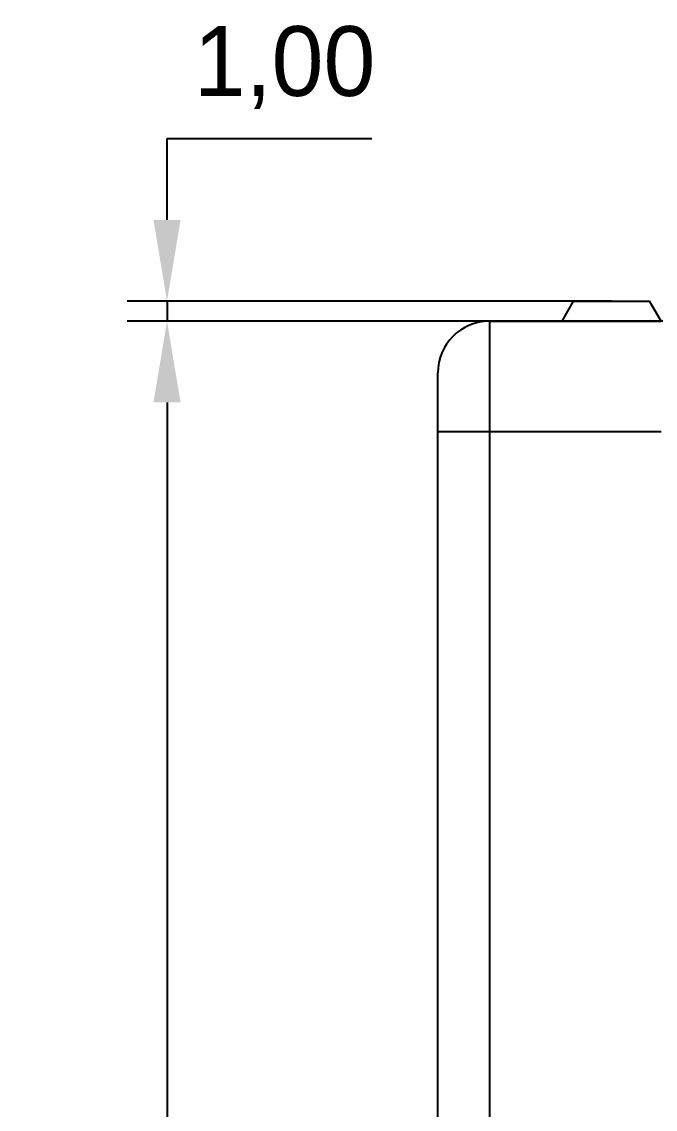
# Model space of a CAD drawing. Header units: millimetres. Extents: x 392 to 586, y 927 to 1144.
# Drawn here: x 391.6 to 423.4, y 1089.9 to 1144.4 of the extents above; entities that cross this region are included whole.
import ezdxf

# ---------------------------------------------------------------- set-up
doc = ezdxf.new("R2010")
doc.units = ezdxf.units.MM
doc.header["$PDSIZE"] = -1
doc.dimstyles.new('ISO-25', dxfattribs={"dimtxt": 2.5, "dimasz": 2.5, "dimexe": 1.25, "dimexo": 0.625, "dimtad": 1, "dimtxsty": 'Standard', "dimcen": 2.5, "dimadec": 0, "dimazin": 0, "dimtfac": 1, "dimtmove": 0, "dimatfit": 3, "dimfxl": 1, "dimarcsym": 0})

# ---------------------------------------------------------------- blocks, each defined once
blk = doc.blocks.new('*D2')
at = {"color": 0, "lineweight": -2}
for p, q in [((468.907, 1129.394), (396.89, 1129.394)), ((398.89, 1125.314), (398.89, 1061.222)), ((398.89, 989.999), (398.89, 1054.091)), ((468.907, 985.919), (396.89, 985.919))]:
    blk.add_line(p, q, dxfattribs=at)
at = {"color": 0}
for points in [[(399.57, 1125.314), (398.21, 1125.314), (398.89, 1129.394)], [(398.21, 989.999), (399.57, 989.999), (398.89, 985.919)]]:
    blk.add_solid(points, dxfattribs=at)
at = {"layer": 'Defpoints', "color": 0}
for p in [(468.907, 1129.394), (398.89, 985.919), (468.907, 985.919)]:
    blk.add_point(p, dxfattribs=at)
at = {"color": 0, "insert": (398.89, 1057.657), "char_height": 3.5, "attachment_point": 5}
blk.add_mtext('143,47', dxfattribs=at)
blk = doc.blocks.new('*D3')
at = {"color": 0, "lineweight": -2}
for p, q in [((398.89, 1134.474), (398.89, 1138.554)), ((398.89, 1138.554), (409.164, 1138.554)), ((421.184, 1130.394), (396.89, 1130.394)), ((398.89, 1130.394), (398.89, 1129.394)), ((421.184, 1129.394), (396.89, 1129.394)), ((398.89, 1125.314), (398.89, 1121.234))]:
    blk.add_line(p, q, dxfattribs=at)
at = {"color": 0}
for points in [[(398.21, 1134.474), (399.57, 1134.474), (398.89, 1130.394)], [(399.57, 1125.314), (398.21, 1125.314), (398.89, 1129.394)]]:
    blk.add_solid(points, dxfattribs=at)
at = {"layer": 'Defpoints', "color": 0}
for p in [(421.184, 1130.394), (398.89, 1129.394), (421.184, 1129.394)]:
    blk.add_point(p, dxfattribs=at)
at = {"color": 0, "insert": (404.789, 1142.12), "char_height": 3.5, "attachment_point": 5}
blk.add_mtext('1,00', dxfattribs=at)

msp = doc.modelspace()

# ---------------------------------------------------------------- linework, layer by layer
at = {"color": 7, "linetype": 'Continuous', "lineweight": 25}
for p, q in [((419.271, 1130.394), (418.694, 1129.394)), ((419.271, 1130.394), (423.097, 1130.394)), ((423.674, 1129.394), (423.097, 1130.394)), ((415.074, 1129.394), (415.074, 1123.855)), ((415.074, 1129.394), (423.674, 1129.394)), ((412.474, 1123.856), (412.474, 1126.794)), ((412.474, 999.957), (412.474, 1123.856)), ((415.074, 1123.855), (423.674, 1123.855)), ((415.074, 1123.855), (415.074, 999.957))]:
    msp.add_line(p, q, dxfattribs=at)
at = {"color": 7, "linetype": 'Continuous', "lineweight": 25, "flags": 128}
msp.add_lwpolyline([(412.474, 1123.856), (412.524, 1123.856), (412.672, 1123.856), (412.912, 1123.855), (413.236, 1123.855), (413.63, 1123.855), (414.079, 1123.855), (414.567, 1123.855), (415.074, 1123.855)], dxfattribs=at)
at = {"color": 7, "linetype": 'Continuous', "lineweight": 25}
msp.add_arc((415.074, 1126.794), 2.6, 90, 180, dxfattribs=at)

# ---------------------------------------------------------------- dimensions: what is measured, and where the dimension line sits
dim = msp.add_linear_dim(base=(398.89, 1129.394), p1=(421.184, 1130.394), p2=(421.184, 1129.394), angle=90, dimstyle='ISO-25', override={"dimtxt": 3.5, "dimasz": 4.08, "dimexe": 2, "dimexo": 0, "dimgap": 1.524, "dimtih": 1, "dimtoh": 1, "dimzin": 0, "dimadec": 2, "dimtzin": 0})
dim.commit()
dim.dimension.update_dxf_attribs({"geometry": '*D3', "text_midpoint": (404.789, 1138.554), "dimtype": 160})
dim = msp.add_linear_dim(base=(398.8904, 985.9193), p1=(468.9065, 1129.3939), p2=(468.9065, 985.9193), angle=90, dimstyle='ISO-25', override={"dimtxt": 3.5, "dimasz": 4.08, "dimexe": 2, "dimexo": 0, "dimgap": 1.524, "dimtih": 1, "dimtoh": 1, "dimzin": 0, "dimadec": 2, "dimtzin": 0})
dim.commit()
dim.dimension.update_dxf_attribs({"geometry": '*D2', "text_midpoint": (398.8904, 1057.6566)})

doc.saveas('drawing.dxf')
